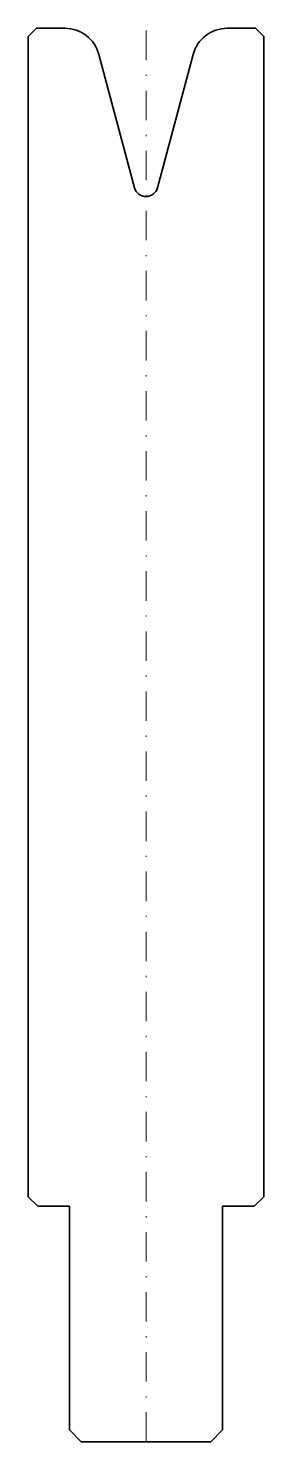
# Model space of a CAD drawing. Header units: millimetres. Extents: x -10 to 10, y -120 to 0.
import ezdxf

# ---------------------------------------------------------------- set-up
doc = ezdxf.new("R2010")
doc.units = ezdxf.units.MM
doc.header["$LTSCALE"] = 5
doc.linetypes.add('AUSGEZOGEN', pattern=[0])
doc.linetypes.add('DASHDOT', pattern=[1, 0.5, -0.25, 0, -0.25])
doc.layers.add('2', color=7, linetype='Continuous')

msp = doc.modelspace()

# ---------------------------------------------------------------- linework, layer by layer
at = {"layer": '2', "color": 7, "linetype": 'AUSGEZOGEN', "lineweight": 35}
for p, q in [((-10, -0.7), (-9.3, 0)), ((-9.3, 0), (-6.9, 0)), ((6.9, 0), (9.3, 0)), ((9.3, 0), (10, -0.7)), ((-10, -99.2), (-10, -0.7)), ((10, -0.7), (10, -99.2)), ((-4, -2.22), (-0.97, -13.55)), ((0.97, -13.55), (4, -2.22)), ((-9.2, -100), (-10, -99.2)), ((10, -99.2), (9.2, -100)), ((-6.5, -100), (-9.2, -100)), ((-6.5, -119), (-6.5, -100)), ((9.2, -100), (6.5, -100)), ((6.5, -100), (6.5, -119)), ((-5.5, -120), (-6.5, -119)), ((6.5, -119), (5.5, -120)), ((5.5, -120), (-5.5, -120))]:
    msp.add_line(p, q, dxfattribs=at)
at = {"layer": '2', "color": 7, "linetype": 'DASHDOT', "lineweight": 18}
msp.add_line((0, -120), (0, 0), dxfattribs=at)
at = {"layer": '2', "color": 7, "linetype": 'AUSGEZOGEN', "lineweight": 35}
for centre, radius, start, end in [((-6.9, -3), 3, 15, 90), ((6.9, -3), 3, 90, 165), ((0, -13.29), 1, 195, 345)]:
    msp.add_arc(centre, radius, start, end, dxfattribs=at)

doc.saveas('drawing.dxf')
